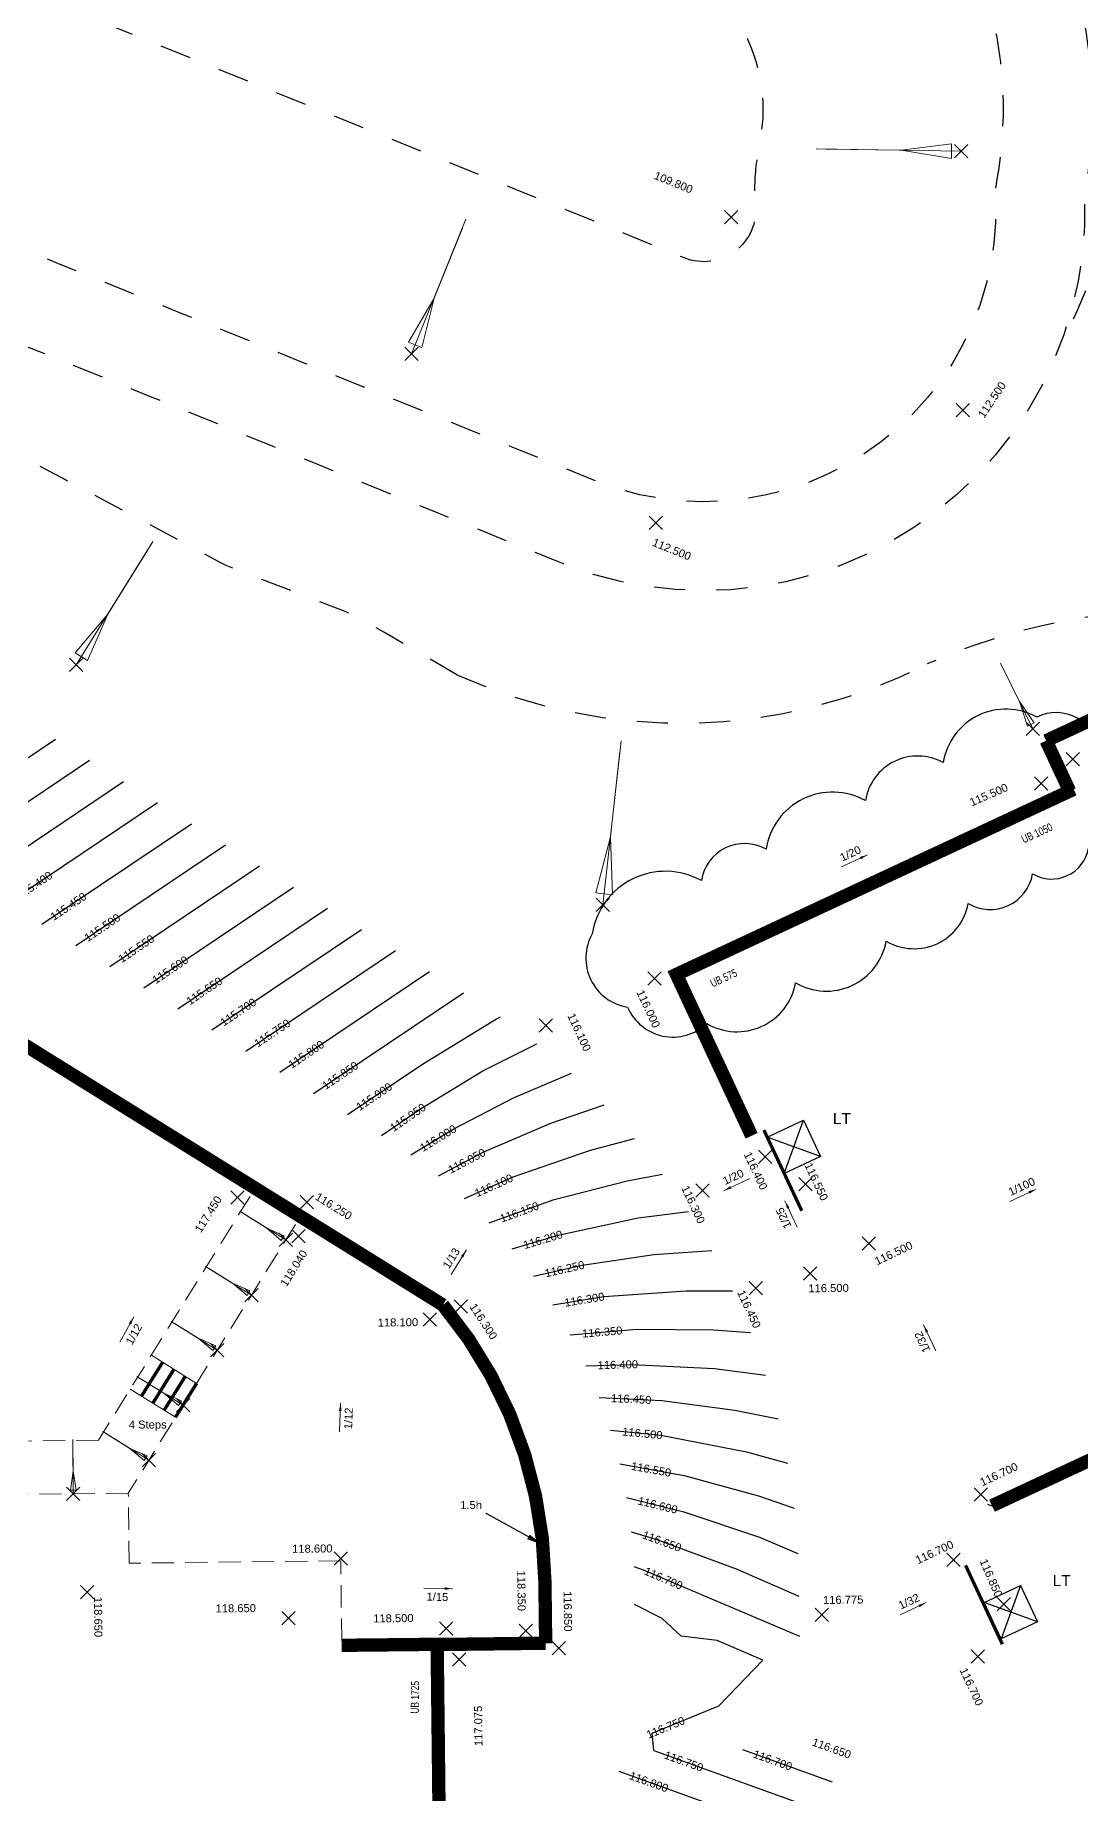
# Model space of a CAD drawing. Header units: metres. Extents: x 287878 to 288371, y 62805 to 63080.
# Drawn here: x 288041.11 to 288064.63, y 63018.98 to 63058.54 of the extents above; entities that cross this region are included whole.
import ezdxf
from ezdxf.enums import TextEntityAlignment as Align

# ---------------------------------------------------------------- set-up
doc = ezdxf.new("R2010")
doc.units = ezdxf.units.M
doc.header["$PDMODE"] = 3
doc.header["$PDSIZE"] = 0.15
doc.linetypes.add('DASHED', pattern=[1.4, 0.7, -0.7])
doc.linetypes.add('HIDDEN', pattern=[0.375, 0.25, -0.125])
for name, color, linetype, lineweight in [('EXP - LEVELS TEXT', 3, 'Continuous', 18), ('EXP - RETAINING WALLS - 0.6m', 190, 'Continuous', 18), ('EXP - STEPS', 240, 'Continuous', 18), ('EXP - UNDERBUILD', 94, 'UNDERBUILD', 35), ('EXP-EW-BANKS&CUTTINGS', 251, 'HIDDEN', 18), ('EXP-EW-DESIGN-LINES', 1, 'HIDDEN', 9), ('EXP-EW-GRADIENTS', 3, 'Continuous', 18), ('EXP-EW-GRADIENTS-TEXT', 3, 'Continuous', 18), ('EXP-EW-LEVEL-LANDING', 1, 'Continuous', 25), ('EXP-EW-LEVEL-THRESHOLD-TEXT', 1, 'Continuous', 25), ('EXP-EW-LEVELS-POINTS', 3, 'Continuous', 18), ('EXP-EW-LEVELS-TEXT', 3, 'Continuous', 18), ('EXP-EW-RETAINING-WALL-HEIGHTS', 3, 'Continuous', 18), ('EXP-LEVEL-LANDING', 1, 'Continuous', 25), ('EXP-LEVEL-THRESHOLD-TEXT', 1, 'Continuous', 25)]:
    doc.layers.add(name, color=color, linetype=linetype, lineweight=lineweight)
for name, color, linetype in [('EXP - PEN 1', 1, 'Continuous'), ('XREF - SITE CONTOURS$0$EXP_-_ EW_CONT-SECONDARY_TEXT', 253, 'Continuous'), ('XREF - SITE CONTOURS$0$EXP_-_EW_-_CONT-PRIMARY', 10, 'Continuous'), ('XREF - SITE CONTOURS$0$EXP_-_EW_-_CONT-PRIMARY_TEXT', 10, 'Continuous'), ('XREF - SITE CONTOURS$0$EXP_-_EW_CONT-SECONDARY', 253, 'Continuous')]:
    doc.layers.add(name, color=color, linetype=linetype)
doc.layers.add('EXP - WORKING', color=6, linetype='Continuous', plot=False)
doc.layers.add('EXP-EW-BANKS&CUTTINGS-WORKING', color=255, linetype='Continuous', lineweight=18, plot=False)
doc.layers.add('EXP-EW-TANKING TEXT', color=3, linetype='Continuous', true_color=0x00ff00)
doc.layers.add('EXP_-_EW_-_BANKS_&_CUTTINGS', color=251, linetype='Continuous', true_color=0x656565)
doc.styles.add('18 @ 1 to 200', font='arial.ttf', dxfattribs={"height": 0.36})
doc.styles.add('18 @ 1 to 500', font='arial.ttf', dxfattribs={"height": 0.9})
doc.styles.add('25 @ 1 to 200', font='arial.ttf', dxfattribs={"height": 0.5})
doc.styles.add('Century Gothic', font='arial.ttf')
doc.styles.add('ESTROAD', font='arial.ttf', dxfattribs={"width": 0.75})
doc.styles.add('XREF - SITE CONTOURS$0$18 @ 1 to 200', font='arial.ttf', dxfattribs={"height": 0.36})
doc.linetypes.add('UNDERBUILD', pattern='A,0.3,-0.1575,["O",Century Gothic,S=0.3,R=0,X=-0.181,Y=-0.15],-0.1575', length=0.615)
doc.dimstyles.new('1 to 200 (18)', dxfattribs={"dimtxt": 0.36, "dimasz": 0.36, "dimexe": 0.09, "dimexo": 0.09, "dimgap": 0.12, "dimtad": 1, "dimdec": 3, "dimzin": 0, "dimdsep": 46, "dimtxsty": '18 @ 1 to 200', "dimcen": 0.12, "dimadec": 0, "dimazin": 0, "dimtfac": 1, "dimtdec": 3, "dimtofl": 0, "dimtmove": 0, "dimatfit": 3, "dimfxl": 0.12, "dimtolj": 1, "dimtzin": 0, "dimarcsym": 1})

# ---------------------------------------------------------------- blocks, each defined once
blk = doc.blocks.new('*U764')
at = {"layer": 'EXP-EW-BANKS&CUTTINGS', "linetype": 'Continuous'}
blk.add_lwpolyline([(0.636, 0.946), (0.282, 0.419), (-0.006, 0.102), (0.097, 0.033), (0.282, 0.419)], dxfattribs=at)
at = {"layer": 'EXP-EW-BANKS&CUTTINGS-WORKING'}
blk.add_line((0.682, 1.013), (0, 0), dxfattribs=at)
blk.add_point((0, 0), dxfattribs=at)
blk = doc.blocks.new('*U765')
at = {"layer": 'EXP-EW-BANKS&CUTTINGS', "linetype": 'Continuous'}
blk.add_lwpolyline([(0.636, 0.946), (0.282, 0.419), (-0.006, 0.102), (0.097, 0.033), (0.282, 0.419)], dxfattribs=at)
at = {"layer": 'EXP-EW-BANKS&CUTTINGS-WORKING'}
blk.add_line((0.682, 1.013), (0, 0), dxfattribs=at)
blk.add_point((0, 0), dxfattribs=at)
blk = doc.blocks.new('*U775')
at = {"layer": 'EXP-EW-BANKS&CUTTINGS', "linetype": 'Continuous'}
blk.add_lwpolyline([(0.636, 0.946), (0.282, 0.419), (-0.006, 0.102), (0.097, 0.033), (0.282, 0.419)], dxfattribs=at)
at = {"layer": 'EXP-EW-BANKS&CUTTINGS-WORKING'}
blk.add_line((0.682, 1.013), (0, 0), dxfattribs=at)
blk.add_point((0, 0), dxfattribs=at)
blk = doc.blocks.new('*U776')
at = {"layer": 'EXP-EW-BANKS&CUTTINGS', "linetype": 'Continuous'}
blk.add_lwpolyline([(0.636, 0.946), (0.282, 0.419), (-0.006, 0.102), (0.097, 0.033), (0.282, 0.419)], dxfattribs=at)
at = {"layer": 'EXP-EW-BANKS&CUTTINGS-WORKING'}
blk.add_line((0.682, 1.013), (0, 0), dxfattribs=at)
blk.add_point((0, 0), dxfattribs=at)
blk = doc.blocks.new('*U777')
at = {"layer": 'EXP-EW-BANKS&CUTTINGS', "linetype": 'Continuous'}
blk.add_lwpolyline([(0.636, 0.946), (0.282, 0.419), (-0.006, 0.102), (0.097, 0.033), (0.282, 0.419)], dxfattribs=at)
at = {"layer": 'EXP-EW-BANKS&CUTTINGS-WORKING'}
blk.add_line((0.682, 1.013), (0, 0), dxfattribs=at)
blk.add_point((0, 0), dxfattribs=at)
blk = doc.blocks.new('*U778')
at = {"layer": 'EXP-EW-BANKS&CUTTINGS', "linetype": 'Continuous'}
blk.add_lwpolyline([(0.636, 0.946), (0.282, 0.419), (-0.006, 0.102), (0.097, 0.033), (0.282, 0.419)], dxfattribs=at)
at = {"layer": 'EXP-EW-BANKS&CUTTINGS-WORKING'}
blk.add_line((0.682, 1.013), (0, 0), dxfattribs=at)
blk.add_point((0, 0), dxfattribs=at)
blk = doc.blocks.new('*U25')
at = {"layer": 'EXP - STEPS'}
for p, q in [((-0.45, 1.2), (-0.45, 2.4)), ((0.45, 1.2), (0.45, 2.4))]:
    blk.add_line(p, q, dxfattribs=at)
at = {"layer": 'EXP - STEPS', "const_width": 0.075}
for points in [[(-0.45, 2.1), (0.45, 2.1)], [(-0.45, 1.8), (0.45, 1.8)], [(-0.45, 1.5), (0.45, 1.5)], [(-0.45, 1.2), (0.45, 1.2)]]:
    blk.add_lwpolyline(points, dxfattribs=at)
blk = doc.blocks.new('XREF - SITE CONTOURS')
at = {"layer": 'XREF - SITE CONTOURS$0$EXP_-_EW_-_CONT-PRIMARY', "flags": 128}
for points in [[(593.195493, 305.070639), (596.563373, 307.333295)], [(597.01679, 302.694153), (600.38467, 304.956809)], [(600.838087, 300.317667), (604.205967, 302.580322)], [(604.553548, 297.981621), (605.501452, 298.562467), (606.864995, 299.267657), (608.163708, 299.818508)], [(607.309974, 295.255101), (608.406249, 295.505261), (610.019436, 295.742097), (611.319412, 295.834212)], [(609.043729, 291.787307), (610.173695, 291.676981), (612.102516, 291.299942), (613.026366, 291.046778)], [(610.014045, 284.584846), (609.980881, 284.977955), (611.477848, 285.588141), (612.471117, 286.615174), (611.441531, 287.063327), (610.630306, 287.154735), (610.20759, 287.551414), (609.581422, 287.872988)], [(610.014045, 284.584846), (614.039859, 283.131206)]]:
    blk.add_lwpolyline(points, dxfattribs=at)
at = {"layer": 'XREF - SITE CONTOURS$0$EXP_-_EW_CONT-SECONDARY', "flags": 128}
for points in [[(593.959752, 304.595342), (597.327632, 306.857998)], [(594.724012, 304.120045), (598.091892, 306.3827)], [(595.488271, 303.644747), (598.856151, 305.907403)], [(596.252531, 303.16945), (599.620411, 305.432106)], [(597.78105, 302.218856), (601.148929, 304.481511)], [(598.545309, 301.743558), (601.913189, 304.006214)], [(599.309568, 301.268261), (602.677448, 303.530917)], [(600.073828, 300.792964), (603.441708, 303.05562)], [(601.602347, 299.842369), (604.970227, 302.105025)], [(602.366606, 299.367072), (605.734487, 301.629728)], [(603.130866, 298.891775), (604.814806, 300.023103), (606.480334, 301.042998), (606.566624, 301.088819)], [(603.895125, 298.416478), (604.769345, 299.021983), (606.170422, 299.872451), (607.385891, 300.479717)], [(605.173848, 297.510796), (606.19756, 298.050287), (607.699015, 298.693779), (608.896779, 299.107993)], [(605.762154, 297.000568), (606.854996, 297.488767), (608.592388, 298.089363), (609.5814, 298.35068)], [(606.315979, 296.453092), (607.776445, 296.975944), (609.414098, 297.398518), (610.215083, 297.550273)], [(606.832708, 295.870463), (607.865298, 296.177566), (609.665195, 296.569289), (610.795239, 296.710264)], [(607.746134, 294.609964), (608.896587, 294.799377), (610.742536, 294.927924), (611.784706, 294.925516)], [(608.139343, 293.937778), (609.644796, 294.063504), (611.358987, 294.048722), (612.189609, 293.988361)], [(608.487766, 293.24131), (609.530908, 293.270946), (611.384339, 293.180307), (612.532561, 293.026807)], [(608.789455, 292.523367), (610.200888, 292.458199), (611.837171, 292.241195), (612.812106, 292.044936)], [(609.249515, 291.036243), (610.696714, 290.773564), (612.370494, 290.316085), (613.174891, 290.036754)], [(609.40591, 290.273349), (610.695629, 289.955579), (612.392601, 289.383292), (613.257261, 289.0192)], [(609.511451, 289.501775), (610.083774, 289.334659), (611.869231, 288.673335), (613.279479, 288.053531)], [(609.566502, 288.724981), (609.775594, 288.652328), (613.29056, 287.153599)], [(612.013895, 284.609364), (614.030665, 283.88115)], [(614.013744, 284.633883), (614.02147, 284.631093)], [(609.227348, 284.122282), (614.049054, 282.381262)]]:
    blk.add_lwpolyline(points, dxfattribs=at)
at = {"layer": 'XREF - SITE CONTOURS$0$EXP_-_ EW_CONT-SECONDARY_TEXT', "char_height": 0.18, "width": 2.52, "attachment_point": 5, "line_spacing_factor": 0.888, "style": 'XREF - SITE CONTOURS$0$18 @ 1 to 200'}
for s, insert, rotation in [('115.400', (596.085918, 304.046267), 33.8945426), ('115.450', (596.850178, 303.57097), 33.8945426), ('115.550', (598.378697, 302.620375), 33.8945426), ('115.600', (599.142956, 302.145078), 33.8945426), ('115.650', (599.907216, 301.669781), 33.8945426), ('115.700', (600.671475, 301.194483), 33.8945426), ('115.800', (602.199994, 300.243889), 33.8945426), ('115.850', (602.964253, 299.768592), 33.8945351), ('115.900', (603.728513, 299.293294), 33.8945426), ('115.950', (604.487016, 298.826435), 34.7073628), ('116.050', (605.810811, 297.846472), 27.7889879), ('116.100', (606.419541, 297.294239), 24.0714681), ('116.150', (606.993848, 296.695772), 19.6975518), ('116.200', (607.522833, 296.075713), 16.5630017), ('116.300', (608.456569, 294.726931), 9.3493977), ('116.350', (608.856846, 293.997699), 4.7739166), ('116.400', (609.207475, 293.261757), 1.6273811), ('116.450', (609.508689, 292.490158), 357.356445), ('116.550', (609.95794, 290.907658), 349.7123107), ('116.600', (610.105003, 290.101102), 346.1587525), ('116.650', (610.199845, 289.291667), 339.6756592), ('116.700', (610.234284, 288.456749), 336.907318), ('116.650', (614.016667, 284.632828), 340.1463929), ('116.700', (612.6911, 284.364839), 340.1463929), ('116.800', (609.904553, 283.877757), 340.1463929)]:
    blk.add_mtext(s, dxfattribs=dict(at, insert=insert, rotation=rotation))
at = {"layer": 'XREF - SITE CONTOURS$0$EXP_-_EW_-_CONT-PRIMARY_TEXT', "char_height": 0.18, "width": 2.52, "attachment_point": 5, "line_spacing_factor": 0.888, "style": 'XREF - SITE CONTOURS$0$18 @ 1 to 200'}
for s, insert, rotation in [('115.500', (597.614437, 303.095672), 33.8945426), ('115.750', (601.435734, 300.719186), 33.8945426), ('116.000', (605.167457, 298.357805), 31.4986342), ('116.250', (608.011931, 295.415281), 12.8542765), ('116.500', (609.760322, 291.717342), 354.4235228), ('116.750', (610.282297, 285.100817), 22.1765212), ('116.750', (610.69125, 284.340321), 340.1463929)]:
    blk.add_mtext(s, dxfattribs=dict(at, insert=insert, rotation=rotation))
blk = doc.blocks.new('*U27')
at = {"layer": 'EXP-LEVEL-LANDING', "ltscale": 2}
for p, q in [((-7.71, 0.901), (-8.308, -0.223)), ((-7.447, 0.04), (-8.571, 0.638))]:
    blk.add_line(p, q, dxfattribs=at)
blk.add_lwpolyline([(-8.308, -0.223), (-8.571, 0.638), (-7.71, 0.901), (-7.447, 0.04)], close=True, dxfattribs=at)
blk = doc.blocks.new('*U835')
at = {"layer": 'EXP-LEVEL-LANDING', "ltscale": 2}
for p, q in [((-8.157, -0.179), (-7.558, 0.945)), ((-7.296, 0.084), (-8.419, 0.682))]:
    blk.add_line(p, q, dxfattribs=at)
blk.add_lwpolyline([(-8.419, 0.682), (-7.558, 0.945), (-7.296, 0.084), (-8.157, -0.179)], close=True, dxfattribs=at)
blk = doc.blocks.new('*U982')
at = {"layer": 'EXP-EW-BANKS&CUTTINGS', "linetype": 'Continuous'}
blk.add_lwpolyline([(-1.328, 2.744), (-0.588, 1.215), (-0.243, 0.124), (0.053, 0.268), (-0.588, 1.215)], dxfattribs=at)
at = {"layer": 'EXP-EW-BANKS&CUTTINGS-WORKING'}
blk.add_line((-1.423, 2.94), (0, 0), dxfattribs=at)
blk.add_point((0, 0), dxfattribs=at)
blk = doc.blocks.new('*U985')
at = {"layer": 'EXP-EW-BANKS&CUTTINGS', "linetype": 'Continuous'}
blk.add_lwpolyline([(-0.015, 3.465), (-0.006, 1.534), (-0.188, 0.247), (0.186, 0.248), (-0.006, 1.534)], dxfattribs=at)
at = {"layer": 'EXP-EW-BANKS&CUTTINGS-WORKING'}
blk.add_line((-0.016, 3.712), (0, 0), dxfattribs=at)
blk.add_point((0, 0), dxfattribs=at)
blk = doc.blocks.new('*U986')
at = {"layer": 'EXP-EW-BANKS&CUTTINGS', "linetype": 'Continuous'}
blk.add_lwpolyline([(0.822, 1.298), (0.364, 0.575), (-0.011, 0.137), (0.129, 0.048), (0.364, 0.575)], dxfattribs=at)
at = {"layer": 'EXP-EW-BANKS&CUTTINGS-WORKING'}
blk.add_line((0.881, 1.391), (0, 0), dxfattribs=at)
blk.add_point((0, 0), dxfattribs=at)
blk = doc.blocks.new('*U975')
at = {"layer": 'EXP-EW-BANKS&CUTTINGS', "linetype": 'Continuous'}
blk.add_lwpolyline([(-0.839, 2.93), (-0.372, 1.298), (-0.218, 0.164), (0.098, 0.255), (-0.372, 1.298)], dxfattribs=at)
at = {"layer": 'EXP-EW-BANKS&CUTTINGS-WORKING'}
blk.add_line((-0.899, 3.14), (0, 0), dxfattribs=at)
blk.add_point((0, 0), dxfattribs=at)
blk = doc.blocks.new('*U987')
at = {"layer": 'EXP-EW-BANKS&CUTTINGS', "linetype": 'Continuous'}
blk.add_lwpolyline([(3.036, -0.271), (1.344, -0.12), (0.232, 0.145), (0.202, -0.183), (1.344, -0.12)], dxfattribs=at)
at = {"layer": 'EXP-EW-BANKS&CUTTINGS-WORKING'}
blk.add_line((3.253, -0.29), (0, 0), dxfattribs=at)
blk.add_point((0, 0), dxfattribs=at)
blk = doc.blocks.new('*U1138')
at = {"layer": 'EXP-LEVEL-THRESHOLD-TEXT', "style": '25 @ 1 to 200'}
blk.add_text('LT', height=0.5, rotation=359.99996, dxfattribs=at).set_placement((-0.04, -0.65), align=Align.MIDDLE_CENTER)
blk = doc.blocks.new('*U1139')
at = {"layer": 'EXP-LEVEL-THRESHOLD-TEXT', "style": '25 @ 1 to 200'}
blk.add_text('LT', height=0.5, rotation=359.99996, dxfattribs=at).set_placement((-0.04, -0.65), align=Align.MIDDLE_CENTER)
blk = doc.blocks.new('*U1092')
at = {"layer": 'EXP-EW-GRADIENTS-TEXT', "color": 0, "style": '18 @ 1 to 200'}
blk.add_attdef('1/00', (0.13, 0.2), '', height=0.36, rotation=360, dxfattribs=at)
at = {"layer": 'EXP-EW-GRADIENTS'}
blk.add_leader([(1.3, 0), (0, 0)], dimstyle='1 to 200 (18)', dxfattribs=at)
blk = doc.blocks.new('*U1099')
at = {"layer": 'EXP-EW-GRADIENTS-TEXT', "color": 0, "style": '18 @ 1 to 200'}
blk.add_attdef('1/00', (0.13, 0.2), '', height=0.36, rotation=360, dxfattribs=at)
at = {"layer": 'EXP-EW-GRADIENTS'}
blk.add_leader([(1.3, 0), (0, 0)], dimstyle='1 to 200 (18)', dxfattribs=at)
blk = doc.blocks.new('*U1100')
at = {"layer": 'EXP-EW-GRADIENTS-TEXT', "color": 0, "style": '18 @ 1 to 200'}
blk.add_attdef('1/00', (0.13, 0.2), '', height=0.36, rotation=360, dxfattribs=at)
at = {"layer": 'EXP-EW-GRADIENTS'}
blk.add_leader([(1.3, 0), (0, 0)], dimstyle='1 to 200 (18)', dxfattribs=at)
blk = doc.blocks.new('*U1101')
at = {"layer": 'EXP-EW-GRADIENTS-TEXT', "color": 0, "style": '18 @ 1 to 200'}
blk.add_attdef('1/00', (0.13, 0.2), '', height=0.36, rotation=360, dxfattribs=at)
at = {"layer": 'EXP-EW-GRADIENTS'}
blk.add_leader([(1.3, 0), (0, 0)], dimstyle='1 to 200 (18)', dxfattribs=at)
blk = doc.blocks.new('*U1102')
at = {"layer": 'EXP-EW-GRADIENTS-TEXT', "color": 0, "style": '18 @ 1 to 200'}
blk.add_attdef('1/00', (-1.139, 0.2), '', height=0.36, rotation=0, dxfattribs=at)
at = {"layer": 'EXP-EW-GRADIENTS'}
blk.add_leader([(-1.3, 0), (0, 0)], dimstyle='1 to 200 (18)', dxfattribs=at)
blk = doc.blocks.new('*U1240')
at = {"layer": 'EXP-EW-GRADIENTS-TEXT', "color": 0, "style": '18 @ 1 to 200'}
blk.add_attdef('1/00', (0.13, 0.2), '', height=0.36, rotation=360, dxfattribs=at)
at = {"layer": 'EXP-EW-GRADIENTS'}
blk.add_leader([(1.3, 0), (0, 0)], dimstyle='1 to 200 (18)', dxfattribs=at)
blk = doc.blocks.new('*U1247')
at = {"layer": 'EXP-EW-GRADIENTS-TEXT', "color": 0, "style": '18 @ 1 to 200'}
blk.add_attdef('1/00', (0.13, 0.2), '', height=0.36, rotation=360, dxfattribs=at)
at = {"layer": 'EXP-EW-GRADIENTS'}
blk.add_leader([(1.3, 0), (0, 0)], dimstyle='1 to 200 (18)', dxfattribs=at)
blk = doc.blocks.new('*U1206')
at = {"layer": 'EXP-EW-GRADIENTS-TEXT', "color": 0, "style": '18 @ 1 to 200'}
blk.add_attdef('1/00', (-0.074, -0.57), '', height=0.36, rotation=339.51611, dxfattribs=at)
at = {"layer": 'EXP-EW-GRADIENTS'}
blk.add_leader([(1.218, -0.455), (0, 0)], dimstyle='1 to 200 (18)', dxfattribs=at)
blk = doc.blocks.new('*U1207')
at = {"layer": 'EXP-EW-GRADIENTS-TEXT', "color": 0, "style": '18 @ 1 to 200'}
blk.add_attdef('1/00', (0.569, -0.081), '', height=0.36, rotation=68.85055, dxfattribs=at)
at = {"layer": 'EXP-EW-GRADIENTS'}
blk.add_leader([(0.469, 1.212), (0, 0)], dimstyle='1 to 200 (18)', dxfattribs=at)
blk = doc.blocks.new('*U1209')
at = {"layer": 'EXP-EW-GRADIENTS-TEXT', "color": 0, "style": '18 @ 1 to 200'}
blk.add_attdef('1/00', (0.471, -0.329), '', height=0.36, rotation=42.00792, dxfattribs=at)
at = {"layer": 'EXP-EW-GRADIENTS'}
blk.add_leader([(0.966, 0.87), (0, 0)], dimstyle='1 to 200 (18)', dxfattribs=at)

msp = doc.modelspace()

# ---------------------------------------------------------------- linework, layer by layer
at = {"layer": 'EXP - RETAINING WALLS - 0.6m', "const_width": 0.3}
for points in [[(288063.847, 63042.664), (288067.744, 63044.481)], [(288064.375, 63041.531), (288063.847, 63042.664)], [(288050.253, 63022.336), (288052.591, 63022.365)]]:
    msp.add_lwpolyline(points, dxfattribs=at)
msp.add_lwpolyline([(288052.591, 63022.364), (288052.574, 63023.758, 0.172395), (288050.279, 63029.973), (288039.456, 63036.704)], format="xyb", dxfattribs=at)
at = {"layer": 'EXP - STEPS', "const_width": 0.075, "elevation": -0.014}
msp.add_lwpolyline([(288058.351, 63032.091), (288057.498, 63033.908)], dxfattribs=at)
at = {"layer": 'EXP - STEPS', "const_width": 0.075}
msp.add_lwpolyline([(288062.035, 63024.115), (288062.862, 63022.342)], dxfattribs=at)
at = {"layer": 'EXP - UNDERBUILD', "const_width": 0.3, "flags": 128}
for points in [[(288057.223, 63033.779), (288055.531, 63037.407), (288064.466, 63041.573)], [(288062.629, 63025.457), (288070.149, 63028.963), (288071.083, 63026.994)], [(288046.259, 63012.545), (288050.261, 63012.59), (288050.15, 63022.34), (288048.004, 63022.317)]]:
    msp.add_lwpolyline(points, dxfattribs=at)
at = {"layer": 'EXP - WORKING'}
msp.add_lwpolyline([(288053.639, 63038.323, 0.520567), (288054.434, 63036.67, 0.520567), (288056.216, 63036.302, 0.520567), (288058.212, 63037.219, 0.520567), (288060.25, 63038.156, 0.520567), (288062.094, 63039.002, 0.520567), (288063.543, 63039.669, 0.520567), (288064.802, 63040.247, 0.520567), (288066.055, 63040.846, 0.520567), (288065.057, 63042.413, 0.520567), (288063.635, 63043.197, 0.520567), (288061.532, 63042.172, 0.520567), (288059.782, 63041.318, 0.520567), (288057.547, 63040.228, 0.520567), (288056.092, 63039.519, 0.520567)], format="xyb", close=True, dxfattribs=at)
msp.add_lwpolyline([(288062.529, 63025.493), (288062.728, 63025.421)], dxfattribs=at)
at = {"layer": 'EXP-EW-BANKS&CUTTINGS', "ltscale": 2}
for points in [[(288045.942, 63032.414), (288042.533, 63026.932), (288034.315, 63026.839), (288033.507, 63027.341)], [(288046.961, 63031.78), (288043.204, 63025.74), (288033.979, 63025.635), (288032.873, 63026.322)]]:
    msp.add_lwpolyline(points, dxfattribs=at)
at = {"layer": 'EXP-EW-DESIGN-LINES', "ltscale": 2}
msp.add_lwpolyline([(288048.003, 63022.419), (288047.983, 63024.219), (288043.222, 63024.164), (288043.204, 63025.74)], dxfattribs=at)
at = {"layer": 'EXP-EW-LEVELS-POINTS'}
for p in [(288056.765, 63054.439), (288061.972, 63050.1), (288055.065, 63047.564), (288064.45, 63042.248), (288063.738, 63041.703), (288055.04, 63037.318), (288052.598, 63036.261), (288057.525, 63033.304), (288056.119, 63032.546), (288058.434, 63032.693, -0.014), (288045.661, 63032.388), (288047.222, 63032.286), (288047.029, 63031.517), (288059.859, 63031.355), (288058.537, 63030.68), (288057.316, 63030.348), (288050.685, 63029.939), (288049.986, 63029.643), (288062.379, 63025.711), (288047.985, 63024.272), (288061.762, 63024.243), (288042.281, 63023.512), (288058.801, 63023.001), (288062.896, 63023.242, -0.005), (288046.808, 63022.925), (288050.353, 63022.699), (288052.143, 63022.643), (288052.888, 63022.256), (288050.643, 63021.998), (288062.31, 63022.069)]:
    msp.add_point(p, dxfattribs=at)
at = {"layer": 'EXP_-_EW_-_BANKS_&_CUTTINGS', "linetype": 'DASHED', "flags": 128}
for points in [[(288042.565, 63079.518), (288042.565, 63079.518), (288043.564, 63079.491), (288044.564, 63079.463), (288045.564, 63079.284), (288046.563, 63078.946), (288047.562, 63078.608), (288048.298, 63078.36), (288048.738, 63078.211), (288049.172, 63078.064), (288049.599, 63077.92), (288050.021, 63077.777), (288050.438, 63077.636), (288050.851, 63077.497), (288051.261, 63077.358), (288051.667, 63077.221), (288052.071, 63077.084), (288052.473, 63076.949), (288052.873, 63076.813), (288053.273, 63076.678), (288053.672, 63076.543), (288054.071, 63076.409), (288054.471, 63076.273), (288054.871, 63076.138), (288055.274, 63076.002), (288055.678, 63075.865), (288056.085, 63075.728), (288056.496, 63075.589), (288056.91, 63075.449), (288057.328, 63075.308), (288057.752, 63075.165), (288058.181, 63075.02), (288058.616, 63074.872), (288059.058, 63074.723), (288059.508, 63074.571), (288059.966, 63074.416), (288060.434, 63074.258), (288060.912, 63074.097), (288061.333, 63073.863), (288061.596, 63073.469), (288061.666, 63073.37), (288061.84, 63073.063), (288062.062, 63072.644), (288062.27, 63072.221), (288062.466, 63071.795), (288062.568, 63071.56), (288062.97, 63070.61), (288063.373, 63069.66), (288063.775, 63068.71), (288064.178, 63067.76), (288064.581, 63066.81), (288064.607, 63066.749), (288065.007, 63065.879), (288065.168, 63065.529), (288065.243, 63065.357), (288065.341, 63065.066), (288065.482, 63064.592), (288065.605, 63064.119), (288065.711, 63063.647), (288065.801, 63063.177), (288065.851, 63062.855), (288065.889, 63062.716), (288065.993, 63062.272), (288066.083, 63061.827), (288066.157, 63061.383), (288066.217, 63060.94), (288066.262, 63060.498), (288066.292, 63060.058), (288066.309, 63059.621), (288066.311, 63059.186), (288066.3, 63058.754), (288066.276, 63058.325), (288066.238, 63057.901), (288066.188, 63057.481), (288066.125, 63057.065), (288066.05, 63056.654), (288065.98, 63056.329), (288065.954, 63056.249), (288065.813, 63055.852), (288065.662, 63055.464), (288065.501, 63055.084), (288065.462, 63054.999), (288065.416, 63054.896), (288065.414, 63054.885), (288065.218, 63054.218), (288065.056, 63053.774), (288065.005, 63053.577), (288064.799, 63052.956), (288064.555, 63052.358), (288064.274, 63051.785)], [(288042.549, 63073.899), (288042.549, 63073.899), (288043.549, 63073.897), (288044.549, 63073.894), (288045.549, 63073.891), (288046.549, 63073.888), (288047.549, 63073.886), (288048.286, 63073.884), (288048.617, 63073.878), (288048.949, 63073.865), (288049.28, 63073.843), (288049.61, 63073.813), (288049.94, 63073.775), (288050.268, 63073.728), (288050.595, 63073.673), (288050.921, 63073.61), (288051.245, 63073.539), (288051.567, 63073.46), (288051.887, 63073.373), (288052.204, 63073.277), (288052.52, 63073.174), (288052.832, 63073.063), (288053.142, 63072.943), (288053.448, 63072.817), (288053.751, 63072.682), (288054.051, 63072.54), (288054.347, 63072.391), (288054.639, 63072.234), (288054.928, 63072.07), (288055.212, 63071.898), (288055.491, 63071.72), (288055.766, 63071.534), (288056.036, 63071.342), (288056.302, 63071.143), (288056.562, 63070.937), (288056.817, 63070.725), (288057.067, 63070.507), (288057.311, 63070.282), (288057.549, 63070.051), (288057.781, 63069.815), (288058.008, 63069.572), (288058.228, 63069.324), (288058.442, 63069.071), (288058.65, 63068.812), (288058.76, 63068.668), (288059.365, 63067.872), (288059.97, 63067.076), (288060.575, 63066.279), (288061.18, 63065.483), (288061.785, 63064.687), (288062.39, 63063.89), (288062.617, 63063.591), (288062.836, 63063.292), (288063.045, 63062.986), (288063.244, 63062.674), (288063.432, 63062.354), (288063.61, 63062.029), (288063.776, 63061.698), (288063.932, 63061.361), (288064.076, 63061.02), (288064.208, 63060.674), (288064.329, 63060.324), (288064.439, 63059.969), (288064.536, 63059.612), (288064.621, 63059.251), (288064.694, 63058.888), (288064.755, 63058.522), (288064.804, 63058.155), (288064.841, 63057.786), (288064.865, 63057.416), (288064.877, 63057.046), (288064.876, 63056.675), (288064.863, 63056.305), (288064.838, 63055.935), (288064.8, 63055.566), (288064.75, 63055.199), (288064.737, 63055.115), (288064.708, 63054.931), (288064.712, 63054.864), (288064.708, 63054.239), (288064.659, 63053.617), (288064.564, 63053.001), (288064.425, 63052.392), (288064.242, 63051.796), (288064.016, 63051.214), (288063.748, 63050.65), (288063.44, 63050.108), (288063.093, 63049.589), (288062.71, 63049.097), (288062.291, 63048.634), (288061.84, 63048.202), (288061.359, 63047.805), (288060.85, 63047.444), (288060.316, 63047.121), (288059.76, 63046.837), (288059.185, 63046.595), (288058.594, 63046.396), (288057.989, 63046.239), (288057.375, 63046.128), (288056.755, 63046.061), (288056.131, 63046.04), (288055.508, 63046.064), (288054.887, 63046.133), (288054.274, 63046.248), (288053.67, 63046.407), (288053.08, 63046.609), (288052.938, 63046.665), (288052.011, 63047.04), (288051.084, 63047.415), (288050.157, 63047.79), (288049.23, 63048.165), (288048.303, 63048.54), (288047.376, 63048.916), (288046.449, 63049.291), (288045.522, 63049.666), (288044.595, 63050.041), (288043.668, 63050.416), (288042.741, 63050.791), (288041.814, 63051.166), (288040.887, 63051.541), (288039.96, 63051.916), (288039.033, 63052.291), (288038.106, 63052.666), (288037.179, 63053.041), (288036.252, 63053.416), (288035.325, 63053.791), (288034.398, 63054.167), (288034.008, 63054.325), (288033.598, 63054.501), (288033.196, 63054.697), (288032.804, 63054.911), (288032.423, 63055.143), (288032.052, 63055.392), (288031.693, 63055.658), (288031.347, 63055.94), (288031.014, 63056.237), (288030.695, 63056.55), (288030.391, 63056.877), (288030.103, 63057.218), (288029.83, 63057.571), (288029.574, 63057.937), (288029.335, 63058.314), (288029.114, 63058.702), (288028.91, 63059.1), (288028.725, 63059.506), (288028.56, 63059.921), (288028.413, 63060.342), (288028.286, 63060.77), (288028.234, 63060.982)], [(288042.543, 63071.899), (288042.543, 63071.899), (288043.543, 63071.897), (288044.543, 63071.894), (288045.543, 63071.891), (288046.543, 63071.888), (288047.543, 63071.886), (288048.28, 63071.884), (288048.562, 63071.879), (288048.843, 63071.868), (288049.124, 63071.849), (288049.404, 63071.824), (288049.683, 63071.791), (288049.962, 63071.752), (288050.24, 63071.705), (288050.516, 63071.652), (288050.791, 63071.591), (288051.064, 63071.524), (288051.336, 63071.45), (288051.605, 63071.369), (288051.873, 63071.281), (288052.138, 63071.187), (288052.4, 63071.086), (288052.66, 63070.978), (288052.918, 63070.864), (288053.172, 63070.744), (288053.423, 63070.617), (288053.671, 63070.484), (288053.916, 63070.344), (288054.157, 63070.199), (288054.394, 63070.048), (288054.627, 63069.89), (288054.857, 63069.727), (288055.082, 63069.558), (288055.303, 63069.384), (288055.519, 63069.204), (288055.731, 63069.018), (288055.938, 63068.828), (288056.14, 63068.632), (288056.337, 63068.431), (288056.529, 63068.226), (288056.716, 63068.015), (288056.898, 63067.8), (288057.074, 63067.58), (288057.168, 63067.458), (288057.773, 63066.662), (288058.378, 63065.866), (288058.983, 63065.069), (288059.587, 63064.273), (288060.192, 63063.477), (288060.797, 63062.681), (288061.024, 63062.381), (288061.204, 63062.136), (288061.376, 63061.886), (288061.539, 63061.629), (288061.693, 63061.367), (288061.838, 63061.101), (288061.975, 63060.829), (288062.102, 63060.553), (288062.22, 63060.273), (288062.329, 63059.99), (288062.428, 63059.703), (288062.518, 63059.412), (288062.597, 63059.119), (288062.667, 63058.823), (288062.727, 63058.525), (288062.777, 63058.226), (288062.817, 63057.925), (288062.847, 63057.622), (288062.867, 63057.319), (288062.877, 63057.015), (288062.877, 63056.712), (288062.866, 63056.408), (288062.845, 63056.105), (288062.814, 63055.803), (288062.773, 63055.501), (288062.763, 63055.433), (288062.698, 63055.031), (288062.713, 63054.803), (288062.71, 63054.325), (288062.672, 63053.848), (288062.6, 63053.375), (288062.493, 63052.909), (288062.353, 63052.452), (288062.18, 63052.006), (288061.974, 63051.574), (288061.738, 63051.158), (288061.472, 63050.76), (288061.178, 63050.383), (288060.857, 63050.028), (288060.512, 63049.697), (288060.143, 63049.393), (288059.753, 63049.116), (288059.343, 63048.868), (288058.917, 63048.651), (288058.476, 63048.466), (288058.023, 63048.312), (288057.56, 63048.193), (288057.089, 63048.107), (288056.614, 63048.056), (288056.136, 63048.04), (288055.658, 63048.058), (288055.182, 63048.112), (288054.712, 63048.199), (288054.25, 63048.321), (288053.797, 63048.476), (288053.688, 63048.519), (288052.761, 63048.894), (288051.834, 63049.269), (288050.907, 63049.644), (288049.98, 63050.019), (288049.053, 63050.394), (288048.126, 63050.77), (288047.199, 63051.145), (288046.272, 63051.52), (288045.345, 63051.895), (288044.418, 63052.27), (288043.491, 63052.645), (288042.564, 63053.02), (288041.637, 63053.395), (288040.71, 63053.77), (288039.783, 63054.145), (288038.856, 63054.52), (288037.929, 63054.895), (288037.002, 63055.27), (288036.075, 63055.645), (288035.148, 63056.021), (288034.758, 63056.179), (288034.432, 63056.319), (288034.114, 63056.474), (288033.802, 63056.644), (288033.499, 63056.828), (288033.205, 63057.026), (288032.92, 63057.237), (288032.646, 63057.461), (288032.382, 63057.697), (288032.128, 63057.945), (288031.887, 63058.205), (288031.658, 63058.475), (288031.442, 63058.756), (288031.238, 63059.046), (288031.049, 63059.346), (288030.873, 63059.653), (288030.711, 63059.969), (288030.565, 63060.292), (288030.433, 63060.621), (288030.317, 63060.956), (288030.216, 63061.295), (288030.131, 63061.639), (288030.061, 63061.987), (288030.008, 63062.337), (288029.971, 63062.69), (288029.951, 63063.044), (288029.946, 63063.398), (288029.958, 63063.753), (288029.986, 63064.106), (288030.031, 63064.458), (288030.091, 63064.807), (288030.168, 63065.153), (288030.208, 63065.308), (288030.466, 63066.274), (288030.725, 63067.24), (288030.732, 63067.266), (288030.897, 63067.79), (288031.108, 63068.298), (288031.362, 63068.786), (288031.658, 63069.249), (288031.993, 63069.684), (288032.366, 63070.089), (288032.772, 63070.459), (288033.209, 63070.793), (288033.674, 63071.086), (288034.162, 63071.338), (288034.671, 63071.547), (288035.196, 63071.709), (288035.733, 63071.826), (288036.279, 63071.894), (288036.807, 63071.915), (288037.807, 63071.913), (288038.807, 63071.91), (288039.807, 63071.907), (288040.807, 63071.904), (288041.807, 63071.901), (288042.543, 63071.899)], [(288050.595, 63044.15), (288049.828, 63044.596), (288048.964, 63045.099), (288048.302, 63045.484), (288048.079, 63045.57), (288047.13, 63045.937), (288046.181, 63046.305), (288045.403, 63046.606), (288045.243, 63046.691), (288044.359, 63047.163), (288043.475, 63047.634), (288042.591, 63048.106), (288041.706, 63048.578), (288041.149, 63048.875), (288040.808, 63049.027), (288039.884, 63049.435), (288038.961, 63049.844), (288038.038, 63050.253), (288037.114, 63050.662), (288036.191, 63051.071), (288036.143, 63051.092), (288035.262, 63051.471), (288034.334, 63051.871), (288033.405, 63052.271), (288032.475, 63052.67), (288031.542, 63053.064), (288030.606, 63053.452), (288029.666, 63053.834), (288028.723, 63054.21), (288027.775, 63054.581), (288026.825, 63054.946), (288026.264, 63055.158), (288026.116, 63055.197), (288025.969, 63055.24), (288025.822, 63055.287), (288025.676, 63055.339), (288025.531, 63055.395), (288025.388, 63055.455), (288025.245, 63055.519), (288025.104, 63055.587), (288024.964, 63055.659), (288024.826, 63055.736), (288024.69, 63055.816), (288024.559, 63055.904), (288024.556, 63055.9), (288024.421, 63055.986), (288024.289, 63056.076), (288024.159, 63056.17), (288024.032, 63056.269), (288023.908, 63056.371), (288023.786, 63056.477), (288023.668, 63056.587), (288023.553, 63056.701), (288023.442, 63056.818), (288023.333, 63056.939), (288023.228, 63057.063), (288023.127, 63057.19), (288023.03, 63057.321), (288022.936, 63057.454), (288022.846, 63057.59), (288022.759, 63057.729), (288022.677, 63057.87), (288022.599, 63058.013), (288022.552, 63058.107), (288022.526, 63058.16), (288022.458, 63058.309), (288022.395, 63058.46), (288022.335, 63058.612), (288022.28, 63058.766), (288022.229, 63058.922), (288022.182, 63059.079), (288022.139, 63059.237), (288022.101, 63059.396), (288022.064, 63059.563), (288022.042, 63059.761), (288022.021, 63059.879), (288022.004, 63059.997), (288021.99, 63060.116), (288021.979, 63060.235), (288021.972, 63060.354), (288021.968, 63060.473), (288021.967, 63060.591), (288021.969, 63060.71), (288021.975, 63060.829), (288021.984, 63060.947), (288021.995, 63061.064), (288022.014, 63061.181), (288022.01, 63061.182), (288022.028, 63061.298), (288022.05, 63061.414), (288022.074, 63061.529), (288022.101, 63061.644), (288022.13, 63061.758), (288022.162, 63061.871), (288022.197, 63061.982), (288022.235, 63062.093), (288022.275, 63062.203), (288022.318, 63062.312), (288022.363, 63062.42), (288022.411, 63062.527), (288022.461, 63062.633), (288022.514, 63062.737), (288022.569, 63062.84), (288022.626, 63062.942), (288022.686, 63063.042), (288022.748, 63063.141), (288022.814, 63063.238), (288022.883, 63063.333), (288022.954, 63063.425), (288023.028, 63063.516), (288023.105, 63063.604), (288023.185, 63063.69), (288023.266, 63063.773), (288023.351, 63063.855), (288023.437, 63063.933), (288023.525, 63064.009), (288023.616, 63064.083), (288023.709, 63064.154), (288023.803, 63064.222), (288023.83, 63064.24)]]:
    msp.add_lwpolyline(points, dxfattribs=at)
msp.add_lwpolyline([(288042.529, 63066.499), (288048.265, 63066.484, -0.233722), (288052.868, 63064.192), (288056.724, 63059.115, -0.205061), (288057.431, 63056.29), (288057.338, 63055.709, 0.065698), (288057.31, 63054.725, -0.565377), (288055.713, 63053.525), (288036.783, 63061.184, -0.378659), (288035.424, 63063.911), (288035.948, 63065.87, -0.340287), (288036.792, 63066.515)], format="xyb", close=True, dxfattribs=at)
at = {"layer": 'EXP_-_EW_-_BANKS_&_CUTTINGS', "linetype": 'DASHED'}
for centre, radius, start, end in [((288066.889, 63031.543), 14.062, 78.9133, 113.9794), ((288055.633, 63055.261), 12.2, 245.6087, 297.01)]:
    msp.add_arc(centre, radius, start, end, dxfattribs=at)

# ---------------------------------------------------------------- block references
at = {"layer": 'EXP - PEN 1'}
msp.add_blockref('XREF - SITE CONTOURS', (287445.006, 62735.366), dxfattribs=at)
at = {"layer": 'EXP - STEPS', "rotation": 58.03743149928689}
msp.add_blockref('*U25', (288045.52, 63027.192), dxfattribs=at)
at = {"layer": 'EXP-EW-BANKS&CUTTINGS', "linetype": 'Continuous', "xscale": -1}
for name, p, rotation in [('*U987', (288061.937, 63055.924), 353.9499060939679), ('*U975', (288049.574, 63051.368), 353.9499060939679), ('*U982', (288042.03, 63044.369), 353.9499060939679), ('*U986', (288063.549, 63042.934), 353.9499060939679), ('*U985', (288053.88, 63038.976), 353.9499060939679), ('*U778', (288046.746, 63031.435), 24.18059143468113), ('*U777', (288045.976, 63030.196), 24.18059143468113), ('*U776', (288045.206, 63028.958), 24.18059143468113), ('*U775', (288044.435, 63027.719), 24.18059143468113), ('*U765', (288043.665, 63026.481), 24.18059143468113), ('*U764', (288041.967, 63025.726), 326.7106531972114)]:
    msp.add_blockref(name, p, dxfattribs=dict(at, rotation=rotation))
at = {"layer": 'EXP-EW-GRADIENTS'}
for name, p, xscale, yscale, zscale, rotation, values in [('*U1240', (288059.243, 63039.825), 0.4999999999999993, 0.4999999999999993, 0.4999999999999993, 24.99718223625774, {'1/00': '1/20'}), ('*U1102', (288057.183, 63032.818), 0.4999999999999993, 0.4999999999999993, 0.4999999999999993, 24.99718223625774, {'1/00': '1/20'}), ('*U1099', (288063.033, 63032.304), 0.4999999999999993, 0.4999999999999993, 0.4999999999999993, 24.99718223625774, {'1/00': '1/100'}), ('*U1101', (288058.246, 63031.726), 0.4999999999999993, 0.4999999999999993, 0.4999999999999993, 114.9958939477204, {'1/00': '1/25'}), ('*U1247', (288050.465, 63030.66), 0.4999999999999994, 0.4999999999999994, 0.4999999999999994, 58.12228644776116, {'1/00': '1/13'}), ('*U1209', (288043.013, 63029.137), 0.5, 0.5, 0.5, 19.03381484029658, {'1/00': '1/12'}), ('*U1100', (288061.365, 63028.939), 0.4999999999999993, 0.4999999999999993, 0.4999999999999993, 114.9958939477204, {'1/00': '1/32'}), ('*U1207', (288047.954, 63027.118), 0.5, 0.5, 0.5, 19.03381484029658, {'1/00': '1/12'}), ('*U1206', (288049.851, 63023.606), 0.5, 0.5, 0.5, 19.03381484029658, {'1/00': '1/15'}), ('*U1092', (288060.561, 63023.002), 0.4999999999999993, 0.4999999999999993, 0.4999999999999993, 24.99718223625774, {'1/00': '1/32'})]:
    msp.add_blockref(name, p, dxfattribs=dict(at, xscale=xscale, yscale=yscale, zscale=zscale, rotation=rotation)).add_auto_attribs(values)
at = {"layer": 'EXP-EW-LEVEL-LANDING', "extrusion": (-0.006127, -0.010574, 0.999925)}
for name, p, rotation in [('*U835', (288060.596, 63012.082, -2431.498), 8.174136690870286), ('*U27', (288065.62, 63001.678, -2431.409), 8.174136690870284)]:
    msp.add_blockref(name, p, dxfattribs=dict(at, rotation=rotation))
at = {"layer": 'EXP-EW-LEVEL-THRESHOLD-TEXT', "xscale": 0.5, "yscale": 0.5, "zscale": 0.5}
for name, p in [('*U1139', (288059.273, 63034.49)), ('*U1138', (288064.218, 63024.1))]:
    msp.add_blockref(name, p, dxfattribs=at)

# ---------------------------------------------------------------- texts
at = {"layer": 'EXP - LEVELS TEXT', "insert": (288043.214, 63027.373), "char_height": 0.18, "attachment_point": 1, "style": '18 @ 1 to 500'}
msp.add_mtext_dynamic_manual_height_columns('4 Steps', width=2.15053, gutter_width=1, heights=[0], dxfattribs=at)
at = {"layer": 'EXP-EW-LEVELS-TEXT', "style": '18 @ 1 to 200'}
for s, rotation, p in [('109.800', 337.9683, (288055.011, 63055.311)), ('112.500', 56.2342, (288062.45, 63049.906)), ('112.500', 337.9683, (288054.972, 63047.057)), ('115.500', 23.513, (288062.175, 63041.186)), ('116.000', 294.9848, (288054.627, 63037.009)), ('116.100', 294.9848, (288053.074, 63036.482)), ('116.400', 294.9848, (288057.042, 63033.365)), ('116.550', 294.9848, (288058.406, 63033.121, -0.014)), ('116.300', 294.9848, (288055.637, 63032.607)), ('117.450', 58.1193, (288044.838, 63031.583)), ('116.250', 328.1253, (288047.39, 63032.358)), ('118.040', 58.1253, (288046.762, 63030.366)), ('116.500', 25.2482, (288060.043, 63030.863)), ('116.450', 294.9848, (288056.893, 63030.254)), ('116.500', 0.7303, (288058.5, 63030.257)), ('116.300', 303.2544, (288050.868, 63029.934)), ('118.100', 0.6553, (288048.814, 63029.487)), ('116.700', 24.9989, (288062.41, 63025.891)), ('118.600', 0.6553, (288046.889, 63024.397)), ('116.700', 24.9929, (288060.962, 63024.139)), ('118.350', 270.7026, (288051.951, 63023.997)), ('116.850', 293.4659, (288062.347, 63024.212, -0.005)), ('118.650', 270.6553, (288042.432, 63023.409)), ('118.650', 0.6494, (288045.167, 63023.056)), ('116.850', 270.6967, (288052.994, 63023.536)), ('116.775', 0.7303, (288058.829, 63023.246)), ('118.500', 0.6494, (288048.712, 63022.831)), ('116.700', 294.9929, (288061.896, 63021.761)), ('117.075', 90.6553, (288051.171, 63020.051))]:
    msp.add_text(s, height=0.18, rotation=rotation, dxfattribs=at).set_placement(p)
at = {"layer": 'EXP-EW-TANKING TEXT', "char_height": 0.18, "width": 2.45, "attachment_point": 5, "line_spacing_factor": 0.888, "style": 'ESTROAD'}
for s, insert, rotation in [('UB 1050', (288063.641, 63040.586), 24.7036), ('UB 575', (288056.594, 63037.326), 24.7036), ('UB 1725', (288049.651, 63021.148), 89.4837)]:
    msp.add_mtext(s, dxfattribs=dict(at, insert=insert, rotation=rotation))

# ---------------------------------------------------------------- leaders
at = {"layer": 'EXP-EW-RETAINING-WALL-HEIGHTS'}
msp.add_leader([(288052.517, 63024.582), (288050.913, 63025.472)], dimstyle='1 to 200 (18)', dxfattribs=at)

# ---------------------------------------------------------------- next in the draw order: wipeouts: each hides what was drawn before it
msp.add_wipeout([(288050.466, 63025.445), (288050.51, 63025.542), (288050.599, 63025.604), (288050.701, 63025.642), (288050.808, 63025.662), (288050.917, 63025.669), (288051.025, 63025.662), (288051.132, 63025.642), (288051.234, 63025.604), (288051.323, 63025.542), (288051.367, 63025.445), (288051.323, 63025.348), (288051.234, 63025.286), (288051.132, 63025.249), (288051.025, 63025.228), (288050.917, 63025.221), (288050.808, 63025.228), (288050.701, 63025.249), (288050.599, 63025.286), (288050.51, 63025.348)]).dxf.layer = 'EXP-EW-RETAINING-WALL-HEIGHTS'

# ---------------------------------------------------------------- next in the draw order: texts
at = {"layer": 'EXP-EW-RETAINING-WALL-HEIGHTS', "style": '18 @ 1 to 200'}
msp.add_text('1.5h', height=0.18, rotation=360, dxfattribs=at).set_placement((288050.913, 63025.472), align=Align.MIDDLE_CENTER)

doc.saveas('drawing.dxf')
